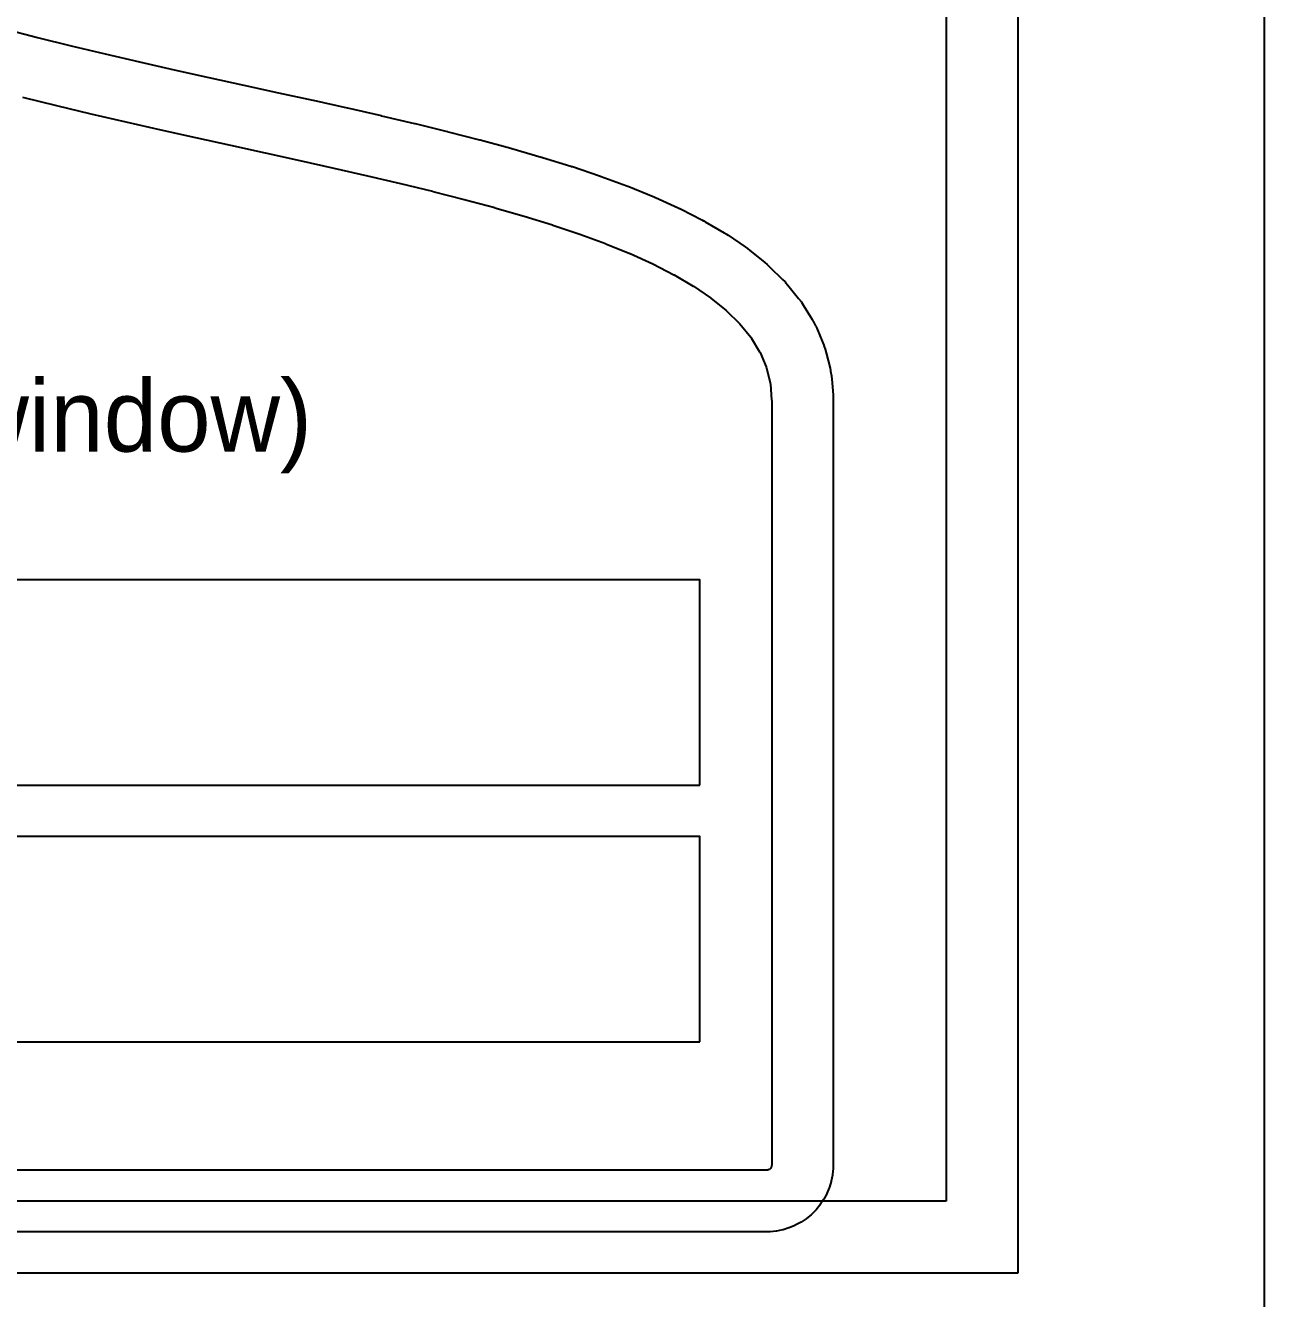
# Model space of a CAD drawing. Header units: millimetres. Extents: x 0 to 2440, y 0 to 1257.
# Drawn here: x 2198.6 to 2440, y 847 to 1095 of the extents above; entities that cross this region are included whole.
import ezdxf
from ezdxf.enums import TextEntityAlignment as Align

# ---------------------------------------------------------------- set-up
doc = ezdxf.new("R2010")
doc.units = ezdxf.units.MM
for name, color, linetype in [('CUT_INSIDE', 5, 'Continuous'), ('CUT_NESTED', 140, 'Continuous'), ('CUT_OUTSIDE', 1, 'Continuous'), ('ENGRAVE_V', 2, 'Continuous'), ('LABELS', 7, 'Continuous'), ('SHEET', 8, 'Continuous')]:
    doc.layers.add(name, color=color, linetype=linetype)

msp = doc.modelspace()

# ---------------------------------------------------------------- linework, layer by layer
at = {"layer": 'CUT_INSIDE'}
msp.add_lwpolyline([(2198.024, 1081.062), (2204.669, 1079.403), (2211.393, 1077.791), (2218.167, 1076.22), (2224.97, 1074.683), (2231.782, 1073.172), (2238.582, 1071.68), (2245.348, 1070.199), (2245.349, 1070.199), (2252.059, 1068.723), (2252.062, 1068.722), (2258.696, 1067.242), (2258.701, 1067.241), (2265.237, 1065.751), (2265.244, 1065.749), (2271.662, 1064.24), (2271.671, 1064.238), (2277.95, 1062.704), (2277.961, 1062.701), (2284.08, 1061.134), (2284.093, 1061.13), (2290.03, 1059.522), (2290.046, 1059.518), (2295.782, 1057.862), (2295.801, 1057.856), (2301.312, 1056.146), (2301.335, 1056.139), (2306.602, 1054.366), (2306.628, 1054.357), (2311.629, 1052.516), (2311.66, 1052.504), (2316.373, 1050.587), (2316.409, 1050.571), (2320.813, 1048.572), (2320.855, 1048.552), (2324.928, 1046.465), (2324.977, 1046.438), (2328.697, 1044.257), (2328.754, 1044.221), (2332.101, 1041.942), (2332.166, 1041.894), (2335.117, 1039.513), (2335.189, 1039.449), (2337.727, 1036.962), (2337.804, 1036.878), (2339.911, 1034.281), (2339.987, 1034.174), (2341.649, 1031.463), (2341.685, 1031.398), (2341.717, 1031.331), (2342.922, 1028.496), (2342.95, 1028.421), (2342.972, 1028.345), (2343.708, 1025.371), (2343.724, 1025.291), (2343.734, 1025.211), (2343.987, 1022.04), (2343.99, 1021.96), (2343.99, 873), (2343.986, 872.902), (2343.971, 872.805), (2343.947, 872.71), (2343.914, 872.617), (2343.872, 872.529), (2343.822, 872.444), (2343.763, 872.366), (2343.698, 872.293), (2343.625, 872.227), (2343.546, 872.169), (2343.462, 872.118), (2343.373, 872.076), (2343.281, 872.043), (2343.186, 872.019), (2343.088, 872.005), (2342.99, 872), (1936.99, 872)], dxfattribs=at)
at = {"layer": 'CUT_NESTED'}
for points in [[(2329.99, 947), (2329.99, 987), (1949.99, 987), (1949.99, 947)], [(2329.99, 897), (2329.99, 937), (1949.99, 937), (1949.99, 897)]]:
    msp.add_lwpolyline(points, close=True, dxfattribs=at)
at = {"layer": 'CUT_OUTSIDE'}
msp.add_lwpolyline([(2391.99, 852), (2391.99, 1186), (1887.99, 1186), (1887.99, 852)], close=True, dxfattribs=at)
at = {"layer": 'ENGRAVE_V'}
msp.add_lwpolyline([(2377.99, 866), (1901.99, 866), (1901.99, 1172), (2377.99, 1172), (2377.99, 866)], close=True, dxfattribs=at)
msp.add_lwpolyline([(2194.575, 1094.369), (2200.992, 1092.689), (2207.521, 1091.059), (2214.147, 1089.471), (2220.845, 1087.918), (2227.592, 1086.393), (2234.367, 1084.89), (2241.151, 1083.402), (2247.913, 1081.922), (2247.921, 1081.92), (2254.638, 1080.442), (2254.655, 1080.439), (2254.658, 1080.438), (2254.675, 1080.434), (2261.309, 1078.955), (2261.336, 1078.948), (2261.341, 1078.947), (2261.369, 1078.941), (2267.905, 1077.45), (2267.944, 1077.441), (2267.951, 1077.44), (2267.99, 1077.431), (2274.408, 1075.922), (2274.46, 1075.91), (2274.468, 1075.908), (2274.519, 1075.895), (2280.799, 1074.361), (2280.863, 1074.345), (2280.874, 1074.342), (2280.939, 1074.326), (2287.058, 1072.758), (2287.137, 1072.738), (2287.15, 1072.734), (2287.229, 1072.713), (2293.167, 1071.105), (2293.263, 1071.079), (2293.279, 1071.074), (2293.375, 1071.047), (2299.11, 1069.391), (2299.224, 1069.358), (2299.243, 1069.352), (2299.357, 1069.317), (2304.869, 1067.607), (2305.005, 1067.564), (2305.027, 1067.557), (2305.162, 1067.512), (2310.429, 1065.74), (2310.589, 1065.685), (2310.616, 1065.675), (2310.775, 1065.618), (2315.775, 1063.777), (2315.963, 1063.706), (2315.994, 1063.694), (2316.181, 1063.619), (2320.894, 1061.703), (2321.114, 1061.61), (2321.151, 1061.595), (2321.369, 1061.498), (2325.773, 1059.499), (2326.03, 1059.379), (2326.073, 1059.358), (2326.328, 1059.231), (2330.4, 1057.144), (2330.7, 1056.985), (2330.75, 1056.958), (2331.046, 1056.79), (2334.765, 1054.61), (2335.112, 1054.398), (2335.17, 1054.362), (2335.509, 1054.139), (2338.855, 1051.861), (2339.251, 1051.579), (2339.316, 1051.531), (2339.7, 1051.234), (2342.652, 1048.853), (2343.093, 1048.479), (2343.165, 1048.414), (2343.588, 1048.02), (2346.126, 1045.533), (2346.6, 1045.041), (2346.676, 1044.957), (2347.121, 1044.44), (2349.228, 1041.843), (2349.706, 1041.213), (2349.782, 1041.106), (2350.217, 1040.446), (2351.88, 1037.735), (2352.105, 1037.352), (2352.141, 1037.287), (2352.548, 1036.498), (2352.579, 1036.431), (2352.761, 1036.025), (2353.966, 1033.19), (2354.144, 1032.747), (2354.172, 1032.672), (2354.475, 1031.765), (2354.497, 1031.689), (2354.621, 1031.227), (2355.357, 1028.253), (2355.465, 1027.776), (2355.481, 1027.697), (2355.638, 1026.732), (2355.647, 1026.652), (2355.696, 1026.165), (2355.949, 1022.995), (2355.978, 1022.518), (2355.981, 1022.438), (2355.99, 1021.96), (2355.99, 873), (2355.976, 872.411), (2355.971, 872.313), (2355.856, 871.141), (2355.841, 871.044), (2355.612, 869.889), (2355.588, 869.794), (2355.246, 868.667), (2355.213, 868.575), (2354.762, 867.487), (2354.72, 867.398), (2354.165, 866.359), (2354.115, 866.275), (2353.46, 865.296), (2353.402, 865.217), (2352.655, 864.307), (2352.589, 864.234), (2351.756, 863.401), (2351.684, 863.336), (2350.773, 862.588), (2350.694, 862.53), (2349.715, 861.876), (2349.631, 861.825), (2348.593, 861.27), (2348.504, 861.228), (2347.416, 860.778), (2347.323, 860.745), (2346.197, 860.403), (2346.101, 860.379), (2344.946, 860.149), (2344.849, 860.135), (2343.677, 860.019), (2343.579, 860.014), (2342.99, 860), (1936.99, 860)], dxfattribs=at)
at = {"layer": 'SHEET'}
msp.add_lwpolyline([(0, 0), (2440, 0), (2440, 1220), (0, 1220)], close=True, dxfattribs=at)

# ---------------------------------------------------------------- texts
at = {"layer": 'LABELS'}
msp.add_text('Cabinet front (print window)', height=14, dxfattribs=at).set_placement((2139.99, 1019), align=Align.MIDDLE_CENTER)

doc.saveas('drawing.dxf')
